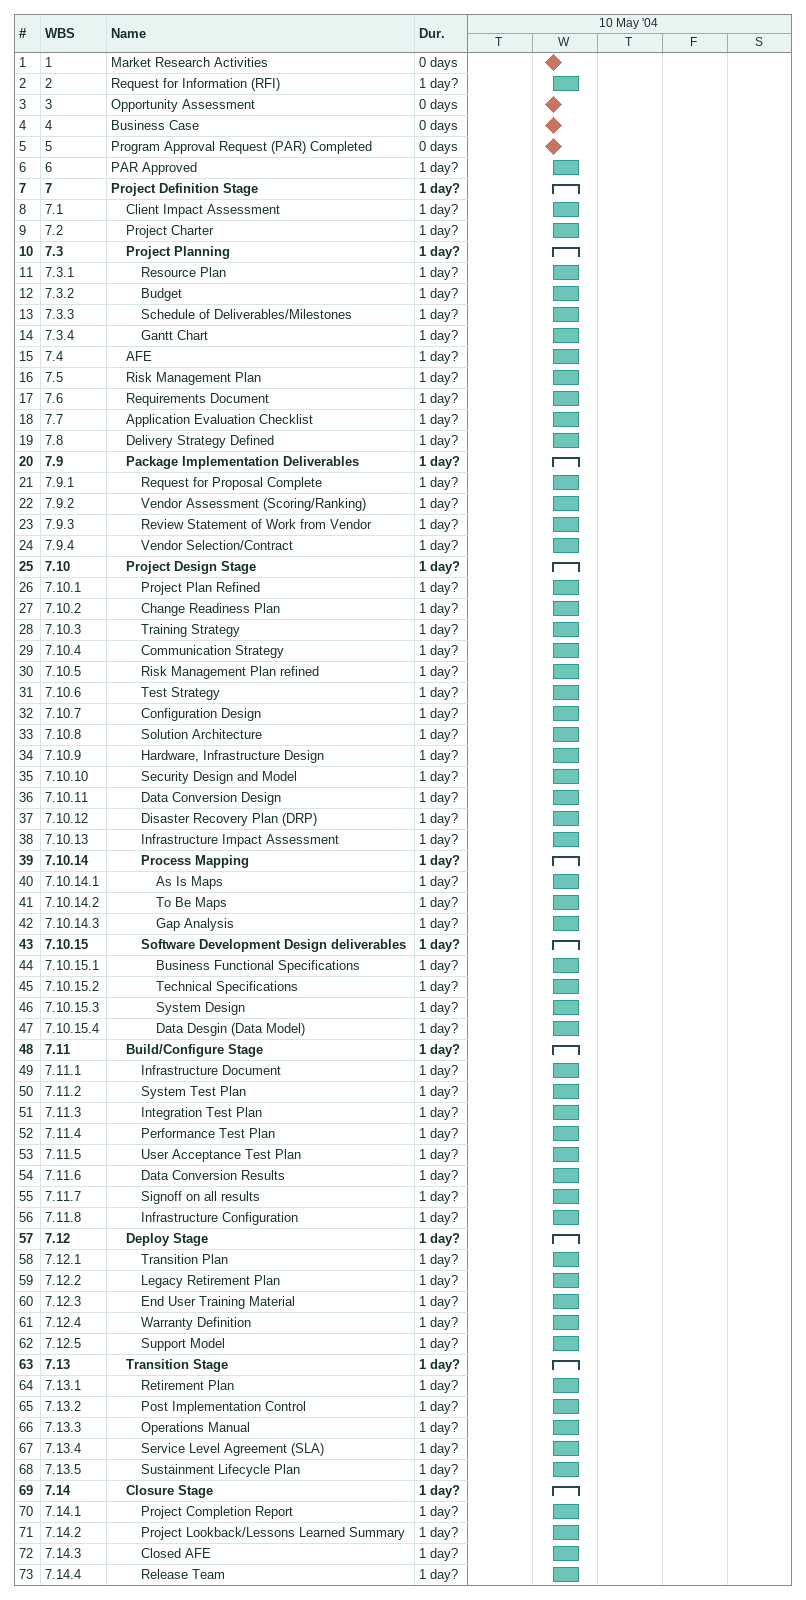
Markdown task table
| ID | WBS | Task | Duration | Start | Finish |
|---|---|---|---|---|---|
| 1 | 1 | Market Research Activities | 0d | 2004-05-12 | 2004-05-12 |
| 2 | 2 | Request for Information (RFI) | 1d? | 2004-05-12 | 2004-05-12 |
| 3 | 3 | Opportunity Assessment | 0d | 2004-05-12 | 2004-05-12 |
| 4 | 4 | Business Case | 0d | 2004-05-12 | 2004-05-12 |
| 5 | 5 | Program Approval Request (PAR) Completed | 0d | 2004-05-12 | 2004-05-12 |
| 6 | 6 | PAR Approved | 1d? | 2004-05-12 | 2004-05-12 |
| 7 | 7 | **Project Definition Stage** | 1d? | 2004-05-12 | 2004-05-12 |
| 8 | 7.1 | Client Impact Assessment | 1d? | 2004-05-12 | 2004-05-12 |
| 9 | 7.2 | Project Charter | 1d? | 2004-05-12 | 2004-05-12 |
| 10 | 7.3 | **Project Planning** | 1d? | 2004-05-12 | 2004-05-12 |
| 11 | 7.3.1 | Resource Plan | 1d? | 2004-05-12 | 2004-05-12 |
| 12 | 7.3.2 | Budget | 1d? | 2004-05-12 | 2004-05-12 |
| 13 | 7.3.3 | Schedule of Deliverables/Milestones | 1d? | 2004-05-12 | 2004-05-12 |
| 14 | 7.3.4 | Gantt Chart | 1d? | 2004-05-12 | 2004-05-12 |
| 15 | 7.4 | AFE | 1d? | 2004-05-12 | 2004-05-12 |
| 16 | 7.5 | Risk Management Plan | 1d? | 2004-05-12 | 2004-05-12 |
| 17 | 7.6 | Requirements Document | 1d? | 2004-05-12 | 2004-05-12 |
| 18 | 7.7 | Application Evaluation Checklist | 1d? | 2004-05-12 | 2004-05-12 |
| 19 | 7.8 | Delivery Strategy Defined | 1d? | 2004-05-12 | 2004-05-12 |
| 20 | 7.9 | **Package Implementation Deliverables** | 1d? | 2004-05-12 | 2004-05-12 |
| 21 | 7.9.1 | Request for Proposal Complete | 1d? | 2004-05-12 | 2004-05-12 |
| 22 | 7.9.2 | Vendor Assessment (Scoring/Ranking) | 1d? | 2004-05-12 | 2004-05-12 |
| 23 | 7.9.3 | Review Statement of Work from Vendor | 1d? | 2004-05-12 | 2004-05-12 |
| 24 | 7.9.4 | Vendor Selection/Contract | 1d? | 2004-05-12 | 2004-05-12 |
| 25 | 7.10 | **Project Design Stage** | 1d? | 2004-05-12 | 2004-05-12 |
| 26 | 7.10.1 | Project Plan Refined | 1d? | 2004-05-12 | 2004-05-12 |
| 27 | 7.10.2 | Change Readiness Plan | 1d? | 2004-05-12 | 2004-05-12 |
| 28 | 7.10.3 | Training Strategy | 1d? | 2004-05-12 | 2004-05-12 |
| 29 | 7.10.4 | Communication Strategy | 1d? | 2004-05-12 | 2004-05-12 |
| 30 | 7.10.5 | Risk Management Plan refined | 1d? | 2004-05-12 | 2004-05-12 |
| 31 | 7.10.6 | Test Strategy | 1d? | 2004-05-12 | 2004-05-12 |
| 32 | 7.10.7 | Configuration Design | 1d? | 2004-05-12 | 2004-05-12 |
| 33 | 7.10.8 | Solution Architecture | 1d? | 2004-05-12 | 2004-05-12 |
| 34 | 7.10.9 | Hardware, Infrastructure Design | 1d? | 2004-05-12 | 2004-05-12 |
| 35 | 7.10.10 | Security Design and Model | 1d? | 2004-05-12 | 2004-05-12 |
| 36 | 7.10.11 | Data Conversion Design | 1d? | 2004-05-12 | 2004-05-12 |
| 37 | 7.10.12 | Disaster Recovery Plan (DRP) | 1d? | 2004-05-12 | 2004-05-12 |
| 38 | 7.10.13 | Infrastructure Impact Assessment | 1d? | 2004-05-12 | 2004-05-12 |
| 39 | 7.10.14 | **Process Mapping** | 1d? | 2004-05-12 | 2004-05-12 |
| 40 | 7.10.14.1 | As Is Maps | 1d? | 2004-05-12 | 2004-05-12 |
| 41 | 7.10.14.2 | To Be Maps | 1d? | 2004-05-12 | 2004-05-12 |
| 42 | 7.10.14.3 | Gap Analysis | 1d? | 2004-05-12 | 2004-05-12 |
| 43 | 7.10.15 | **Software Development Design deliverables** | 1d? | 2004-05-12 | 2004-05-12 |
| 44 | 7.10.15.1 | Business Functional Specifications | 1d? | 2004-05-12 | 2004-05-12 |
| 45 | 7.10.15.2 | Technical Specifications | 1d? | 2004-05-12 | 2004-05-12 |
| 46 | 7.10.15.3 | System Design | 1d? | 2004-05-12 | 2004-05-12 |
| 47 | 7.10.15.4 | Data Desgin (Data Model) | 1d? | 2004-05-12 | 2004-05-12 |
| 48 | 7.11 | **Build/Configure Stage** | 1d? | 2004-05-12 | 2004-05-12 |
| 49 | 7.11.1 | Infrastructure Document | 1d? | 2004-05-12 | 2004-05-12 |
| 50 | 7.11.2 | System Test Plan | 1d? | 2004-05-12 | 2004-05-12 |
| 51 | 7.11.3 | Integration Test Plan | 1d? | 2004-05-12 | 2004-05-12 |
| 52 | 7.11.4 | Performance Test Plan | 1d? | 2004-05-12 | 2004-05-12 |
| 53 | 7.11.5 | User Acceptance Test Plan | 1d? | 2004-05-12 | 2004-05-12 |
| 54 | 7.11.6 | Data Conversion Results | 1d? | 2004-05-12 | 2004-05-12 |
| 55 | 7.11.7 | Signoff on all results | 1d? | 2004-05-12 | 2004-05-12 |
| 56 | 7.11.8 | Infrastructure Configuration | 1d? | 2004-05-12 | 2004-05-12 |
| 57 | 7.12 | **Deploy Stage** | 1d? | 2004-05-12 | 2004-05-12 |
| 58 | 7.12.1 | Transition Plan | 1d? | 2004-05-12 | 2004-05-12 |
| 59 | 7.12.2 | Legacy Retirement Plan | 1d? | 2004-05-12 | 2004-05-12 |
| 60 | 7.12.3 | End User Training Material | 1d? | 2004-05-12 | 2004-05-12 |
| 61 | 7.12.4 | Warranty Definition | 1d? | 2004-05-12 | 2004-05-12 |
| 62 | 7.12.5 | Support Model | 1d? | 2004-05-12 | 2004-05-12 |
| 63 | 7.13 | **Transition Stage** | 1d? | 2004-05-12 | 2004-05-12 |
| 64 | 7.13.1 | Retirement Plan | 1d? | 2004-05-12 | 2004-05-12 |
| 65 | 7.13.2 | Post Implementation Control | 1d? | 2004-05-12 | 2004-05-12 |
| 66 | 7.13.3 | Operations Manual | 1d? | 2004-05-12 | 2004-05-12 |
| 67 | 7.13.4 | Service Level Agreement (SLA) | 1d? | 2004-05-12 | 2004-05-12 |
| 68 | 7.13.5 | Sustainment Lifecycle Plan | 1d? | 2004-05-12 | 2004-05-12 |
| 69 | 7.14 | **Closure Stage** | 1d? | 2004-05-12 | 2004-05-12 |
| 70 | 7.14.1 | Project Completion Report | 1d? | 2004-05-12 | 2004-05-12 |
| 71 | 7.14.2 | Project Lookback/Lessons Learned Summary | 1d? | 2004-05-12 | 2004-05-12 |
| 72 | 7.14.3 | Closed AFE | 1d? | 2004-05-12 | 2004-05-12 |
| 73 | 7.14.4 | Release Team | 1d? | 2004-05-12 | 2004-05-12 |
